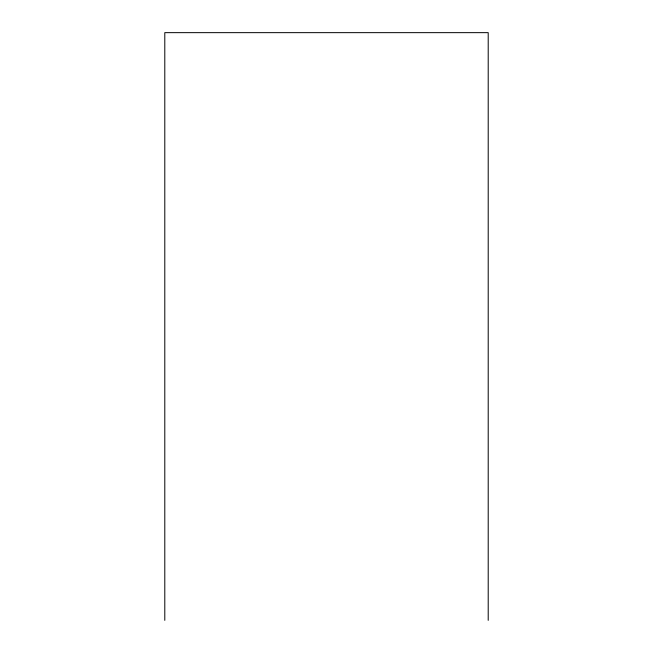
<?xml version="1.0" encoding="UTF-8"?>
<svg xmlns="http://www.w3.org/2000/svg" width="653" height="653" viewBox="0 0 653 653"><rect width="100%" height="100%" fill="white"/><g stroke="black" fill="none" stroke-linecap="round" stroke-linejoin="round"><path stroke-width="0.98" d="M488.207 620.35L488.207 32.65L164.793 32.65L164.793 620.35"/></g></svg>
